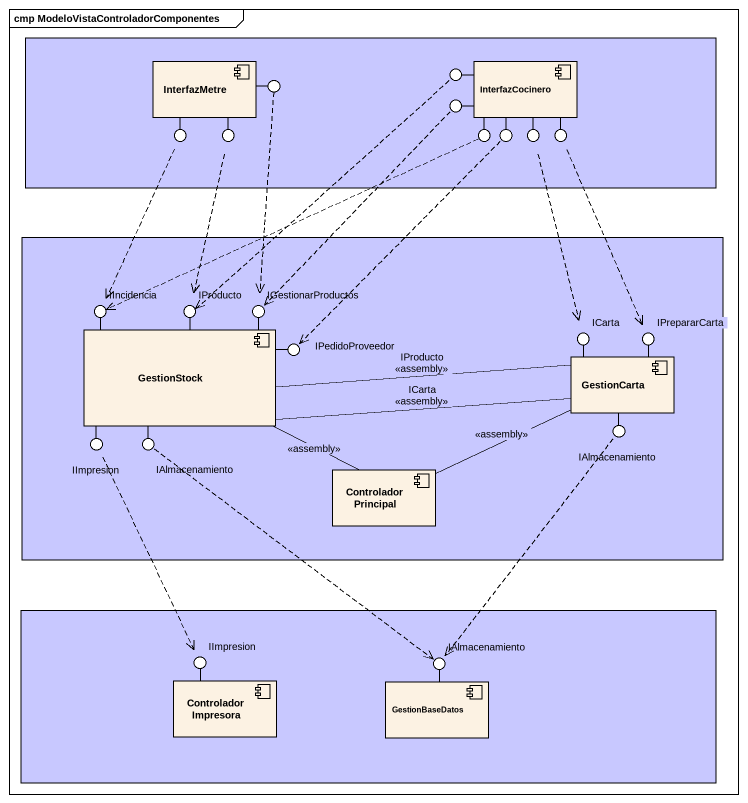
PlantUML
@startuml
mainframe cmp ModeloVistaControladorComponentes
rectangle " " as rectangle1 #C8C8FF {
  component InterfazMetre
  component InterfazCocinero
}
() " " as lollipop1
() " " as lollipop2
() " " as lollipop3
() " " as lollipop4
() " " as lollipop5
() " " as lollipop6
() " " as lollipop7
() " " as lollipop8
() " " as lollipop9
rectangle " " as rectangle2 #C8C8FF {
  component GestionStock
  component GestionCarta
  component ControladorPrincipal
}
() IIncidencia
() IProducto
() IGestionarProductos
() IPedidoProveedor
() ICarta
() IPrepararCarta
() IImpresion
() IAlmacenamiento
() "IAlmacenamiento" as IAlmacenamiento_2
rectangle " " as rectangle3 #C8C8FF {
  component ControladorImpresora
  component GestionBaseDatos
}
() "IImpresion" as IImpresion_2
() "IAlmacenamiento" as IAlmacenamiento_3
InterfazMetre -right- lollipop1
InterfazCocinero -left- lollipop2
InterfazCocinero -left- lollipop3
InterfazMetre -- lollipop4
InterfazMetre -- lollipop5
InterfazCocinero -- lollipop6
InterfazCocinero -- lollipop7
InterfazCocinero -- lollipop8
InterfazCocinero -- lollipop9
GestionStock -up- IIncidencia
GestionStock -up- IProducto
GestionStock -up- IGestionarProductos
GestionStock -right- IPedidoProveedor
GestionCarta -up- ICarta
GestionCarta -up- IPrepararCarta
GestionStock -- IImpresion
GestionStock -- IAlmacenamiento
GestionCarta -- IAlmacenamiento_2
ControladorImpresora -up- IImpresion_2
GestionBaseDatos -up- IAlmacenamiento_3
lollipop1 ..> IGestionarProductos
lollipop2 ..> IProducto
lollipop3 ..> IGestionarProductos
lollipop4 ..> IIncidencia
lollipop5 ..> IProducto
lollipop6 .left.> IIncidencia
lollipop7 ..> IPedidoProveedor
lollipop8 ..> ICarta
lollipop9 ..> IPrepararCarta
GestionStock -right- GestionCarta : ICarta\n<<assembly>>
GestionCarta -left- GestionStock : IProducto\n<<assembly>>
IImpresion ..> IImpresion_2
IAlmacenamiento ..> IAlmacenamiento_3
IAlmacenamiento_2 ..> IAlmacenamiento_3
ControladorPrincipal -left- GestionStock : <<assembly>>
ControladorPrincipal -right- GestionCarta : <<assembly>>
@enduml
